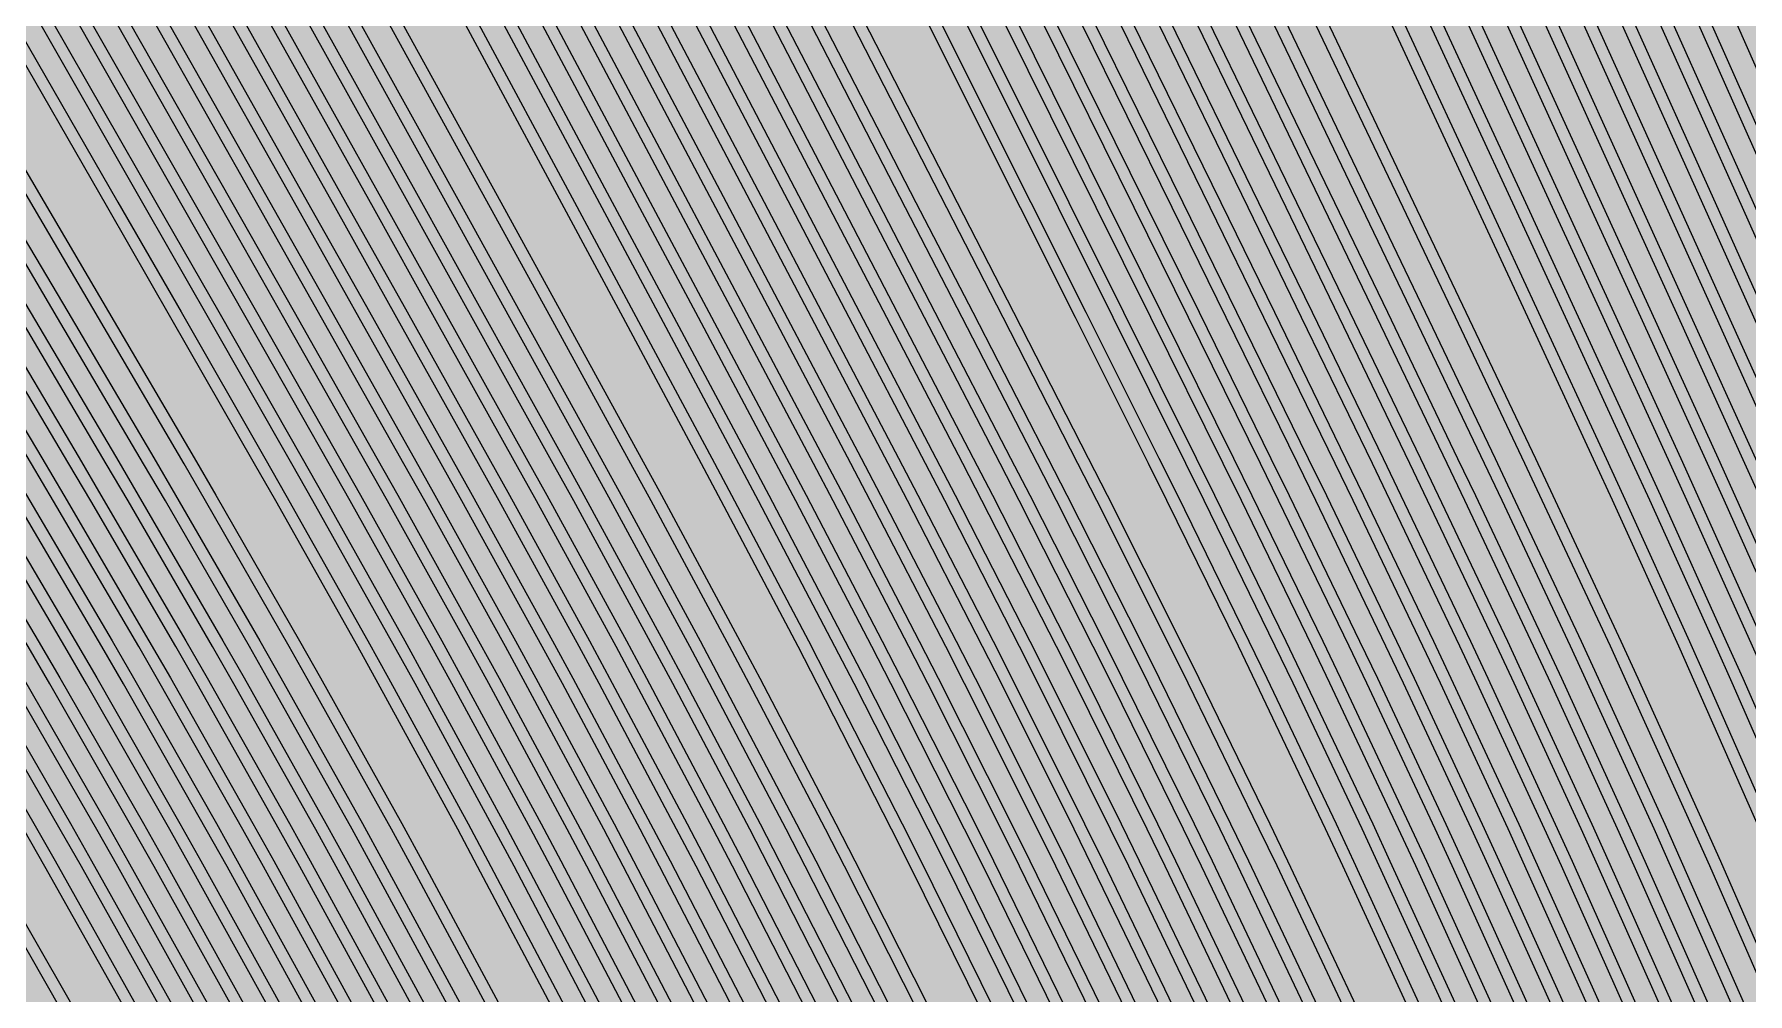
# Model space of a CAD drawing. Header units: metres. Extents: x -7240 to 10960, y -29667 to 1823.
# Drawn here: x 435.7 to 728.4, y -16545.6 to -16381.6 of the extents above; entities that cross this region are included whole.
import ezdxf

# ---------------------------------------------------------------- set-up
doc = ezdxf.new("R2010")
doc.units = ezdxf.units.M
doc.layers.add('Metal1', color=4, linetype='CONTINUOUS')
doc.layers.add('Polyimide', color=7, linetype='CONTINUOUS')

msp = doc.modelspace()

# ---------------------------------------------------------------- hatches: boundary and pattern name
at = {"layer": 'Polyimide'}
msp.add_hatch(color=7, dxfattribs=at).paths.add_polyline_path([(4088.45, -11806.89), (4098.72, -11851.21), (4115.58, -11893.47), (4138.63, -11932.7), (4167.35, -11967.99), (4201.08, -11998.53), (4239.03, -12023.62), (4280.35, -12042.68), (4349.18, -12073.73), (4413.2, -12113.76), (4471.26, -12162.04), (4522.3, -12217.69), (4565.39, -12279.7), (4599.74, -12346.94), (4624.73, -12418.19), (4639.91, -12492.16), (4645, -12567.5), (4639.91, -12642.84), (4624.73, -12716.8), (4599.74, -12788.06), (4565.39, -12855.3), (4522.3, -12917.31), (4471.26, -12972.96), (4413.2, -13021.24), (4349.18, -13061.27), (4280.35, -13092.32), (4239.03, -13111.38), (4201.08, -13136.47), (4167.35, -13167.01), (4138.63, -13202.3), (4115.58, -13241.52), (4098.72, -13283.78), (4088.45, -13328.11), (4085, -13373.48), (4085, -13567.5), (4099.45, -13861.55), (4142.64, -14152.77), (4214.18, -14438.35), (4313.36, -14715.55), (4439.24, -14981.69), (4590.59, -15234.21), (4765.97, -15470.68), (4963.68, -15688.82), (5181.82, -15886.53), (5418.29, -16061.91), (5670.81, -16213.26), (5936.95, -16339.14), (6214.15, -16438.32), (6499.73, -16509.85), (6790.95, -16553.05), (7085, -16567.5), (9960.38, -16567.5), (10038.79, -16571.35), (10116.45, -16582.87), (10192.6, -16601.95), (10266.52, -16628.4), (10337.49, -16661.96), (10404.83, -16702.32), (10467.89, -16749.09), (10526.06, -16801.81), (10578.78, -16859.98), (10625.55, -16923.04), (10665.91, -16990.38), (10699.48, -17061.35), (10725.93, -17135.27), (10745, -17211.43), (10756.52, -17289.08), (10760.38, -17367.5), (10760.38, -21957.3), (10721.61, -22012.91), (10685.97, -22070.59), (10653.58, -22130.14), (10624.53, -22191.39), (10598.92, -22254.16), (10576.82, -22318.25), (10558.3, -22383.46), (10543.41, -22449.6), (10532.21, -22516.46), (10524.72, -22583.84), (10520.97, -22651.53), (10520.97, -22719.32), (10524.72, -22787.01), (10532.21, -22854.38), (10543.41, -22921.24), (10558.3, -22987.38), (10576.82, -23052.6), (10598.92, -23116.68), (10624.53, -23179.45), (10653.58, -23240.71), (10685.97, -23300.26), (10721.61, -23357.93), (10760.38, -23413.54), (10760.38, -28667.5), (10756.52, -28745.91), (10745, -28823.57), (10725.93, -28899.73), (10699.48, -28973.65), (10665.91, -29044.62), (10625.55, -29111.96), (10578.78, -29175.01), (10526.06, -29233.19), (10467.89, -29285.91), (10404.83, -29332.68), (10337.49, -29373.04), (10266.52, -29406.6), (10192.6, -29433.05), (10116.45, -29452.13), (10038.79, -29463.65), (9960.38, -29467.5), (-6239.63, -29467.5), (-6318.04, -29463.65), (-6395.7, -29452.13), (-6471.85, -29433.05), (-6545.77, -29406.6), (-6616.74, -29373.04), (-6684.08, -29332.68), (-6747.14, -29285.91), (-6805.31, -29233.19), (-6858.03, -29175.01), (-6904.8, -29111.96), (-6945.16, -29044.62), (-6978.73, -28973.65), (-7005.18, -28899.73), (-7024.25, -28823.57), (-7035.77, -28745.91), (-7039.63, -28667.5), (-7039.63, -23426.32), (-6999.36, -23370.07), (-6962.33, -23311.63), (-6928.66, -23251.2), (-6898.45, -23188.96), (-6871.81, -23125.12), (-6848.81, -23059.88), (-6829.53, -22993.44), (-6814.04, -22926.02), (-6802.37, -22857.83), (-6794.57, -22789.09), (-6790.67, -22720.02), (-6790.67, -22650.84), (-6794.57, -22581.77), (-6802.37, -22513.03), (-6814.04, -22444.84), (-6829.53, -22377.42), (-6848.81, -22310.98), (-6871.81, -22245.74), (-6898.45, -22181.89), (-6928.66, -22119.66), (-6962.33, -22059.22), (-6999.36, -22000.79), (-7039.63, -21944.54), (-7039.63, -17367.5), (-7035.77, -17289.08), (-7024.25, -17211.43), (-7005.18, -17135.27), (-6978.73, -17061.35), (-6945.16, -16990.38), (-6904.8, -16923.04), (-6858.03, -16859.98), (-6805.31, -16801.81), (-6747.14, -16749.09), (-6684.08, -16702.32), (-6616.74, -16661.96), (-6545.77, -16628.4), (-6471.85, -16601.95), (-6395.7, -16582.87), (-6318.04, -16571.35), (-6239.63, -16567.5), (-3334, -16567.5), (-3039.95, -16553.05), (-2748.73, -16509.85), (-2463.15, -16438.32), (-2185.95, -16339.14), (-1919.81, -16213.26), (-1667.29, -16061.91), (-1430.82, -15886.53), (-1212.68, -15688.82), (-1014.97, -15470.68), (-839.59, -15234.21), (-688.24, -14981.69), (-562.36, -14715.55), (-463.18, -14438.35), (-391.64, -14152.77), (-348.45, -13861.55), (-334, -13567.5), (-334, -13373.48), (-337.45, -13328.11), (-347.72, -13283.78), (-364.58, -13241.52), (-387.63, -13202.3), (-416.35, -13167.01), (-450.08, -13136.47), (-488.03, -13111.38), (-529.35, -13092.32), (-529.35, -13092.32), (-598.18, -13061.27), (-662.2, -13021.24), (-720.26, -12972.96), (-771.3, -12917.31), (-814.39, -12855.3), (-848.74, -12788.06), (-873.73, -12716.8), (-888.91, -12642.84), (-894, -12567.5), (-888.91, -12492.16), (-873.73, -12418.19), (-848.74, -12346.94), (-814.39, -12279.7), (-771.3, -12217.69), (-720.26, -12162.04), (-662.2, -12113.76), (-598.18, -12073.73), (-529.35, -12042.68), (-488.03, -12023.62), (-450.08, -11998.53), (-416.35, -11967.99), (-387.63, -11932.7), (-364.58, -11893.47), (-347.72, -11851.21), (-337.45, -11806.89), (-334, -11761.52), (-334, -11074.31), (-337.45, -11028.94), (-347.72, -10984.62), (-364.58, -10942.36), (-387.63, -10903.13), (-416.35, -10867.84), (-450.08, -10837.3), (-488.03, -10812.21), (-529.35, -10793.16), (-529.35, -10793.16), (-598.18, -10762.1), (-662.2, -10722.07), (-720.26, -10673.8), (-771.3, -10618.15), (-814.39, -10556.13), (-848.74, -10488.89), (-873.73, -10417.64), (-888.91, -10343.67), (-894, -10268.33), (-888.91, -10192.99), (-873.73, -10119.03), (-848.74, -10047.77), (-814.39, -9980.53), (-771.3, -9918.52), (-720.26, -9862.87), (-662.2, -9814.59), (-598.18, -9774.56), (-529.35, -9743.51), (-488.03, -9724.45), (-450.08, -9699.36), (-416.35, -9668.82), (-387.63, -9633.53), (-364.58, -9594.31), (-347.72, -9552.05), (-337.45, -9507.72), (-334, -9462.35), (-334, -8775.14), (-337.45, -8729.78), (-347.72, -8685.45), (-364.58, -8643.19), (-387.63, -8603.96), (-416.35, -8568.68), (-450.08, -8538.14), (-488.03, -8513.05), (-529.35, -8493.99), (-529.35, -8493.99), (-598.18, -8462.94), (-662.2, -8422.91), (-720.26, -8374.63), (-771.3, -8318.98), (-814.39, -8256.97), (-848.74, -8189.73), (-873.73, -8118.47), (-888.91, -8044.5), (-894, -7969.17), (-888.91, -7893.83), (-873.73, -7819.86), (-848.74, -7748.61), (-814.39, -7681.36), (-771.3, -7619.35), (-720.26, -7563.7), (-662.2, -7515.42), (-598.18, -7475.4), (-529.35, -7444.34), (-529.35, -7444.34), (-488.03, -7425.28), (-450.08, -7400.2), (-416.35, -7369.66), (-387.63, -7334.37), (-364.58, -7295.14), (-347.72, -7252.88), (-337.45, -7208.56), (-334, -7163.19), (-334, -6475.98), (-337.45, -6430.61), (-347.72, -6386.29), (-364.58, -6344.02), (-387.63, -6304.8), (-416.35, -6269.51), (-450.08, -6238.97), (-488.03, -6213.88), (-529.35, -6194.82), (-529.35, -6194.82), (-598.18, -6163.77), (-662.2, -6123.74), (-720.26, -6075.46), (-771.3, -6019.81), (-814.39, -5957.8), (-848.74, -5890.56), (-873.73, -5819.31), (-888.91, -5745.34), (-894, -5670), (-888.91, -5594.66), (-873.73, -5520.69), (-848.74, -5449.44), (-814.39, -5382.2), (-771.3, -5320.19), (-720.26, -5264.54), (-662.2, -5216.26), (-598.18, -5176.23), (-529.35, -5145.18), (-529.35, -5145.18), (-488.03, -5126.12), (-450.08, -5101.03), (-416.35, -5070.49), (-387.63, -5035.2), (-364.58, -4995.98), (-347.72, -4953.71), (-337.45, -4909.39), (-334, -4864.02), (-334, 380), (-334, 1522.5), (-289, 1522.5), (-288.78, 1515.63), (-288.1, 1508.79), (-286.98, 1502.02), (-285.42, 1495.32), (-283.43, 1488.75), (-281.01, 1482.32), (-278.17, 1476.06), (-274.93, 1470), (-271.3, 1464.17), (-267.3, 1458.58), (-262.94, 1453.27), (-258.25, 1448.25), (-253.23, 1443.56), (-247.92, 1439.2), (-242.33, 1435.2), (-236.5, 1431.57), (-230.44, 1428.33), (-224.18, 1425.49), (-217.75, 1423.07), (-211.18, 1421.08), (-204.48, 1419.52), (-197.71, 1418.4), (-190.87, 1417.72), (-184, 1417.5), (-177.13, 1417.72), (-170.29, 1418.4), (-163.52, 1419.52), (-156.82, 1421.08), (-150.25, 1423.07), (-143.82, 1425.49), (-137.56, 1428.33), (-131.5, 1431.57), (-125.67, 1435.2), (-120.08, 1439.2), (-114.77, 1443.56), (-109.75, 1448.25), (-105.06, 1453.27), (-100.7, 1458.58), (-96.7, 1464.17), (-93.07, 1470), (-89.83, 1476.06), (-86.99, 1482.32), (-84.57, 1488.75), (-82.58, 1495.32), (-81.02, 1502.02), (-79.9, 1508.79), (-79.22, 1515.63), (-79, 1522.5), (1786, 1522.5), (3835, 1522.5), (3835.21, 1529.04), (3835.86, 1535.55), (3836.92, 1542.01), (3838.41, 1548.38), (3840.31, 1554.64), (3842.61, 1560.77), (3845.31, 1566.73), (3848.4, 1572.5), (3851.85, 1578.06), (3855.66, 1583.38), (3859.82, 1588.43), (3864.29, 1593.21), (3869.07, 1597.68), (3874.12, 1601.84), (3879.44, 1605.65), (3885, 1609.1), (3890.77, 1612.19), (3896.73, 1614.89), (3902.86, 1617.19), (3909.12, 1619.09), (3915.49, 1620.58), (3921.95, 1621.64), (3928.46, 1622.29), (3935, 1622.5), (3941.54, 1622.29), (3948.05, 1621.64), (3954.51, 1620.58), (3960.88, 1619.09), (3967.14, 1617.19), (3973.27, 1614.89), (3979.23, 1612.19), (3985, 1609.1), (3990.56, 1605.65), (3995.88, 1601.84), (4000.93, 1597.68), (4005.71, 1593.21), (4010.18, 1588.43), (4014.34, 1583.38), (4018.15, 1578.06), (4021.6, 1572.5), (4024.69, 1566.73), (4027.39, 1560.77), (4029.69, 1554.64), (4031.59, 1548.38), (4033.08, 1542.01), (4034.14, 1535.55), (4034.79, 1529.04), (4035, 1522.5), (4085, 1522.5), (4085, 380), (4085, 330), (4085, -4864.02), (4088.45, -4909.39), (4098.72, -4953.71), (4115.58, -4995.98), (4138.63, -5035.2), (4167.35, -5070.49), (4201.08, -5101.03), (4239.03, -5126.12), (4280.35, -5145.18), (4280.35, -5145.18), (4349.18, -5176.23), (4413.2, -5216.26), (4471.26, -5264.54), (4522.3, -5320.19), (4565.39, -5382.2), (4599.74, -5449.44), (4624.73, -5520.69), (4639.91, -5594.66), (4645, -5670), (4639.91, -5745.34), (4624.73, -5819.31), (4599.74, -5890.56), (4565.39, -5957.8), (4522.3, -6019.81), (4471.26, -6075.46), (4413.2, -6123.74), (4349.18, -6163.77), (4280.35, -6194.82), (4239.03, -6213.88), (4201.08, -6238.97), (4167.35, -6269.51), (4138.63, -6304.8), (4115.58, -6344.02), (4098.72, -6386.29), (4088.45, -6430.61), (4085, -6475.98), (4085, -11761.52), (4088.45, -11806.89)])

# ---------------------------------------------------------------- linework, layer by layer
at = {"layer": 'Metal1'}
for points in [[(440.54, -16548.76), (426.29, -16523.88), (422.6, -16517.53), (407.88, -16492.65), (404.06, -16486.31), (388.88, -16461.42), (384.95, -16455.07), (369.43, -16430.1), (357.73, -16411.34), (338.26, -16380.1), (318.78, -16348.86), (299.3, -16317.62), (279.83, -16286.37), (260.35, -16255.13), (240.88, -16223.89), (229.12, -16205.03), (221.23, -16177.54), (220.5, -15692.12)], [(224, -15692.12), (223.27, -16177.25), (230.96, -16204.21), (242.57, -16222.83), (262.05, -16254.08), (281.53, -16285.32), (301, -16316.56), (320.48, -16347.8), (339.95, -16379.04), (359.43, -16410.28), (371.13, -16429.05), (386.65, -16454.02), (390.58, -16460.37), (405.77, -16485.27), (409.6, -16491.63), (424.32, -16516.52), (428.02, -16522.88), (442.28, -16547.78)], [(451.52, -16548.76), (437.54, -16523.87), (433.92, -16517.53), (419.49, -16492.64), (415.75, -16486.3), (400.85, -16461.41), (397, -16455.07), (381.79, -16430.1), (370.32, -16411.33), (351.22, -16380.09), (332.13, -16348.85), (313.03, -16317.61), (293.93, -16286.37), (274.84, -16255.13), (255.74, -16223.89), (244.21, -16205.02), (236.48, -16177.62), (235.75, -15692.12)], [(239.25, -15692.12), (238.52, -16177.34), (246.06, -16204.22), (257.45, -16222.84), (276.55, -16254.08), (295.64, -16285.32), (314.74, -16316.57), (333.83, -16347.81), (352.93, -16379.05), (372.03, -16410.29), (383.5, -16429.05), (398.71, -16454.03), (402.57, -16460.38), (417.47, -16485.28), (421.21, -16491.63), (435.66, -16516.53), (439.28, -16522.88), (453.26, -16547.78)], [(457.68, -16548.75), (443.76, -16523.87), (440.16, -16517.53), (425.78, -16492.64), (422.05, -16486.3), (407.22, -16461.41), (403.38, -16455.06), (388.23, -16430.1), (376.8, -16411.33), (357.78, -16380.09), (338.76, -16348.85), (319.73, -16317.61), (300.71, -16286.37), (281.69, -16255.12), (262.67, -16223.88), (251.18, -16205.02), (243.48, -16177.63), (242.75, -15692.12)], [(246.25, -15692.12), (245.52, -16177.35), (253.03, -16204.22), (264.38, -16222.84), (283.4, -16254.08), (302.42, -16285.33), (321.44, -16316.57), (340.46, -16347.81), (359.49, -16379.05), (378.51, -16410.29), (389.93, -16429.06), (405.09, -16454.03), (408.93, -16460.38), (423.77, -16485.28), (427.5, -16491.63), (441.89, -16516.53), (445.5, -16522.88), (459.43, -16547.78)], [(463.85, -16548.75), (449.98, -16523.86), (446.39, -16517.52), (432.06, -16492.64), (428.35, -16486.3), (413.58, -16461.4), (409.76, -16455.06), (394.66, -16430.09), (383.28, -16411.33), (364.33, -16380.09), (345.38, -16348.85), (326.44, -16317.61), (307.49, -16286.36), (288.54, -16255.12), (269.59, -16223.88), (258.15, -16205.02), (250.48, -16177.65), (249.75, -15692.12)], [(253.25, -15692.12), (252.52, -16177.37), (260.01, -16204.22), (271.3, -16222.85), (290.25, -16254.09), (309.2, -16285.33), (328.15, -16316.57), (347.09, -16347.81), (366.04, -16379.05), (384.99, -16410.29), (396.37, -16429.06), (411.47, -16454.03), (415.29, -16460.38), (430.08, -16485.28), (433.79, -16491.63), (448.13, -16516.53), (451.72, -16522.88), (465.6, -16547.79)], [(470.01, -16548.75), (456.2, -16523.86), (452.62, -16517.52), (438.35, -16492.64), (434.66, -16486.29), (419.94, -16461.4), (416.13, -16455.06), (401.1, -16430.09), (389.76, -16411.33), (370.89, -16380.09), (352.01, -16348.84), (333.14, -16317.6), (314.27, -16286.36), (295.39, -16255.12), (276.52, -16223.88), (265.12, -16205.02), (257.48, -16177.66), (256.75, -15692.12)], [(260.25, -15692.12), (259.52, -16177.38), (266.98, -16204.22), (278.23, -16222.85), (297.1, -16254.09), (315.98, -16285.33), (334.85, -16316.57), (353.72, -16347.81), (372.6, -16379.05), (391.47, -16410.29), (402.81, -16429.06), (417.85, -16454.03), (421.66, -16460.38), (436.38, -16485.28), (440.09, -16491.63), (454.36, -16516.53), (457.94, -16522.88), (471.76, -16547.79)], [(476.18, -16548.75), (462.42, -16523.86), (458.86, -16517.52), (444.64, -16492.63), (440.96, -16486.29), (426.3, -16461.4), (422.51, -16455.06), (407.53, -16430.09), (396.24, -16411.32), (377.44, -16380.08), (358.64, -16348.84), (339.84, -16317.6), (321.04, -16286.36), (302.24, -16255.12), (283.44, -16223.88), (272.09, -16205.02), (264.48, -16177.68), (263.75, -15692.12)], [(267.25, -15692.12), (266.52, -16177.4), (273.95, -16204.22), (285.16, -16222.85), (303.96, -16254.09), (322.76, -16285.33), (341.56, -16316.57), (360.35, -16347.81), (379.15, -16379.05), (397.95, -16410.29), (409.25, -16429.06), (424.23, -16454.03), (428.02, -16460.38), (442.69, -16485.28), (446.38, -16491.64), (460.6, -16516.54), (464.16, -16522.89), (477.93, -16547.79)], [(482.34, -16548.75), (468.64, -16523.86), (465.09, -16517.52), (450.93, -16492.63), (447.27, -16486.29), (432.66, -16461.4), (428.89, -16455.06), (413.97, -16430.09), (402.72, -16411.32), (384, -16380.08), (365.27, -16348.84), (346.54, -16317.6), (327.82, -16286.36), (309.09, -16255.12), (290.37, -16223.88), (279.06, -16205.02), (271.48, -16177.69), (270.75, -15692.12)], [(274.25, -15692.12), (273.52, -16177.41), (280.92, -16204.22), (292.08, -16222.85), (310.81, -16254.09), (329.53, -16285.33), (348.26, -16316.57), (366.99, -16347.81), (385.71, -16379.05), (404.44, -16410.3), (415.68, -16429.06), (430.6, -16454.03), (434.38, -16460.38), (449, -16485.28), (452.67, -16491.64), (466.83, -16516.54), (470.39, -16522.89), (484.1, -16547.79)], [(488.51, -16548.75), (474.86, -16523.86), (471.32, -16517.52), (457.22, -16492.63), (453.57, -16486.29), (439.02, -16461.4), (435.26, -16455.06), (420.4, -16430.09), (409.2, -16411.32), (390.55, -16380.08), (371.9, -16348.84), (353.25, -16317.6), (334.6, -16286.36), (315.94, -16255.12), (297.29, -16223.88), (286.03, -16205.02), (278.48, -16177.71), (277.75, -15692.12)], [(281.25, -15692.12), (280.52, -16177.43), (287.89, -16204.22), (299.01, -16222.85), (317.66, -16254.09), (336.31, -16285.33), (354.96, -16316.57), (373.62, -16347.81), (392.27, -16379.06), (410.92, -16410.3), (422.12, -16429.06), (436.98, -16454.04), (440.75, -16460.38), (455.3, -16485.29), (458.96, -16491.64), (473.07, -16516.54), (476.61, -16522.89), (490.26, -16547.79)], [(494.67, -16548.75), (481.07, -16523.85), (477.56, -16517.52), (463.51, -16492.63), (459.88, -16486.29), (445.38, -16461.39), (441.64, -16455.06), (426.84, -16430.09), (415.68, -16411.32), (397.1, -16380.08), (378.53, -16348.84), (359.95, -16317.6), (341.37, -16286.36), (322.79, -16255.12), (304.22, -16223.87), (293, -16205.01), (285.48, -16177.72), (284.75, -15692.12)], [(288.25, -15692.12), (287.52, -16177.45), (294.86, -16204.22), (305.94, -16222.85), (324.51, -16254.09), (343.09, -16285.33), (361.67, -16316.58), (380.25, -16347.82), (398.82, -16379.06), (417.4, -16410.3), (428.56, -16429.06), (443.36, -16454.04), (447.11, -16460.38), (461.61, -16485.29), (465.25, -16491.64), (479.3, -16516.54), (482.83, -16522.89), (496.43, -16547.79)], [(500.84, -16548.74), (487.29, -16523.85), (483.79, -16517.52), (469.8, -16492.63), (466.18, -16486.29), (451.75, -16461.39), (448.02, -16455.05), (433.28, -16430.08), (422.16, -16411.32), (403.66, -16380.08), (385.16, -16348.84), (366.65, -16317.6), (348.15, -16286.36), (329.65, -16255.11), (311.14, -16223.87), (299.97, -16205.01), (292.48, -16177.74), (291.75, -15692.12)], [(295.25, -15692.12), (294.52, -16177.46), (301.83, -16204.23), (312.86, -16222.85), (331.37, -16254.1), (349.87, -16285.34), (368.37, -16316.58), (386.88, -16347.82), (405.38, -16379.06), (423.88, -16410.3), (435, -16429.07), (449.74, -16454.04), (453.47, -16460.38), (467.91, -16485.29), (471.54, -16491.64), (485.54, -16516.54), (489.05, -16522.89), (502.6, -16547.79)], [(507, -16548.74), (493.51, -16523.85), (490.02, -16517.51), (476.09, -16492.62), (472.48, -16486.28), (458.11, -16461.39), (454.39, -16455.05), (439.71, -16430.08), (428.64, -16411.32), (410.21, -16380.08), (391.78, -16348.84), (373.35, -16317.59), (354.93, -16286.35), (336.5, -16255.11), (318.07, -16223.87), (306.94, -16205.01), (299.48, -16177.75), (298.75, -15692.12)], [(302.25, -15692.12), (301.52, -16177.48), (308.8, -16204.23), (319.79, -16222.86), (338.22, -16254.1), (356.65, -16285.34), (375.08, -16316.58), (393.51, -16347.82), (411.94, -16379.06), (430.36, -16410.3), (441.43, -16429.07), (456.12, -16454.04), (459.84, -16460.38), (474.22, -16485.29), (477.83, -16491.64), (491.77, -16516.54), (495.27, -16522.89), (508.76, -16547.8)], [(513.61, -16548.74), (500.19, -16523.85), (496.72, -16517.51), (482.86, -16492.62), (479.28, -16486.28), (464.98, -16461.39), (461.29, -16455.05), (446.69, -16430.08), (435.68, -16411.32), (417.35, -16380.07), (399.02, -16348.83), (380.7, -16317.59), (362.37, -16286.35), (344.04, -16255.11), (325.71, -16223.87), (314.65, -16205.01), (307.23, -16177.77), (306.5, -15692.12)], [(310, -15692.12), (309.27, -16177.5), (316.51, -16204.23), (327.44, -16222.86), (345.77, -16254.1), (364.09, -16285.34), (382.42, -16316.58), (400.75, -16347.82), (419.08, -16379.06), (437.4, -16410.3), (448.41, -16429.07), (463.01, -16454.04), (466.71, -16460.39), (481.01, -16485.29), (484.61, -16491.64), (498.47, -16516.54), (501.95, -16522.89), (515.37, -16547.8)], [(524.58, -16548.73), (511.44, -16523.84), (508.04, -16517.5), (494.47, -16492.61), (490.96, -16486.27), (476.96, -16461.38), (473.34, -16455.04), (459.04, -16430.07), (448.26, -16411.31), (430.32, -16380.07), (412.37, -16348.83), (394.42, -16317.58), (376.47, -16286.34), (358.53, -16255.1), (340.58, -16223.86), (329.75, -16205), (322.48, -16177.85), (321.75, -15692.12)], [(325.25, -15692.12), (324.52, -16177.58), (331.61, -16204.23), (342.31, -16222.87), (360.26, -16254.11), (378.21, -16285.35), (396.16, -16316.59), (414.1, -16347.83), (432.05, -16379.07), (450, -16410.31), (460.78, -16429.08), (475.08, -16454.05), (478.7, -16460.39), (492.71, -16485.3), (496.22, -16491.65), (509.8, -16516.55), (513.2, -16522.9), (526.35, -16547.81)], [(530.74, -16548.73), (517.66, -16523.83), (514.28, -16517.5), (500.76, -16492.61), (497.26, -16486.27), (483.32, -16461.37), (479.72, -16455.04), (465.48, -16430.07), (454.74, -16411.31), (436.87, -16380.06), (419, -16348.82), (401.13, -16317.58), (383.25, -16286.34), (365.38, -16255.1), (347.51, -16223.86), (336.72, -16205), (329.48, -16177.86), (328.75, -15692.12)], [(332.25, -15692.12), (331.52, -16177.59), (338.58, -16204.24), (349.24, -16222.87), (367.11, -16254.11), (384.99, -16285.35), (402.86, -16316.59), (420.73, -16347.83), (438.61, -16379.07), (456.48, -16410.31), (467.22, -16429.08), (481.46, -16454.05), (485.06, -16460.39), (499.01, -16485.3), (502.51, -16491.65), (516.04, -16516.55), (519.42, -16522.9), (532.52, -16547.81)], [(536.91, -16548.73), (523.88, -16523.83), (520.51, -16517.5), (507.05, -16492.61), (503.57, -16486.27), (489.68, -16461.37), (486.1, -16455.04), (471.92, -16430.07), (461.23, -16411.3), (443.43, -16380.06), (425.63, -16348.82), (407.83, -16317.58), (390.03, -16286.34), (372.23, -16255.1), (354.43, -16223.86), (343.69, -16205), (336.48, -16177.87), (335.75, -15692.12)], [(339.25, -15692.12), (338.52, -16177.61), (345.55, -16204.24), (356.17, -16222.87), (373.97, -16254.11), (391.77, -16285.35), (409.57, -16316.59), (427.36, -16347.83), (445.16, -16379.07), (462.96, -16410.31), (473.65, -16429.08), (487.84, -16454.05), (491.43, -16460.39), (505.32, -16485.3), (508.8, -16491.65), (522.27, -16516.56), (525.65, -16522.9), (538.68, -16547.81)], [(543.07, -16548.73), (530.1, -16523.83), (526.74, -16517.5), (513.34, -16492.6), (509.87, -16486.27), (496.04, -16461.37), (492.47, -16455.04), (478.35, -16430.07), (467.71, -16411.3), (449.98, -16380.06), (432.26, -16348.82), (414.53, -16317.58), (396.81, -16286.34), (379.08, -16255.1), (361.36, -16223.86), (350.66, -16205), (343.48, -16177.89), (342.75, -15692.12)], [(346.25, -15692.12), (345.52, -16177.62), (352.52, -16204.24), (363.09, -16222.87), (380.82, -16254.11), (398.54, -16285.35), (416.27, -16316.59), (433.99, -16347.83), (451.72, -16379.07), (469.45, -16410.32), (480.09, -16429.08), (494.22, -16454.05), (497.79, -16460.39), (511.62, -16485.3), (515.1, -16491.65), (528.51, -16516.56), (531.87, -16522.9), (544.85, -16547.81)], [(549.24, -16548.73), (536.32, -16523.83), (532.98, -16517.5), (519.63, -16492.6), (516.18, -16486.27), (502.4, -16461.37), (498.85, -16455.04), (484.79, -16430.06), (474.19, -16411.3), (456.53, -16380.06), (438.88, -16348.82), (421.23, -16317.58), (403.58, -16286.34), (385.93, -16255.1), (368.28, -16223.86), (357.63, -16205), (350.48, -16177.9), (349.75, -15692.12)], [(353.25, -15692.12), (352.52, -16177.64), (359.49, -16204.24), (370.02, -16222.87), (387.67, -16254.11), (405.32, -16285.35), (422.97, -16316.59), (440.63, -16347.84), (458.28, -16379.08), (475.93, -16410.32), (486.53, -16429.08), (500.59, -16454.06), (504.15, -16460.39), (517.93, -16485.31), (521.39, -16491.65), (534.74, -16516.56), (538.09, -16522.9), (551.02, -16547.81)], [(555.4, -16548.73), (542.53, -16523.82), (539.21, -16517.5), (525.92, -16492.6), (522.48, -16486.27), (508.77, -16461.37), (505.23, -16455.04), (491.22, -16430.06), (480.67, -16411.3), (463.09, -16380.06), (445.51, -16348.82), (427.94, -16317.58), (410.36, -16286.34), (392.78, -16255.1), (375.21, -16223.85), (364.6, -16205), (357.48, -16177.92), (356.75, -15692.12)], [(360.25, -15692.12), (359.52, -16177.65), (366.47, -16204.24), (376.95, -16222.87), (394.53, -16254.11), (412.1, -16285.36), (429.68, -16316.6), (447.26, -16347.84), (464.83, -16379.08), (482.41, -16410.32), (492.97, -16429.08), (506.97, -16454.06), (510.52, -16460.4), (524.24, -16485.31), (527.68, -16491.65), (540.98, -16516.56), (544.31, -16522.9), (557.18, -16547.81)], [(561.57, -16548.72), (548.75, -16523.82), (545.44, -16517.49), (532.21, -16492.6), (528.78, -16486.27), (515.13, -16461.36), (511.6, -16455.03), (497.66, -16430.06), (487.15, -16411.3), (469.64, -16380.06), (452.14, -16348.82), (434.64, -16317.58), (417.14, -16286.33), (399.63, -16255.09), (382.13, -16223.85), (371.57, -16205), (364.48, -16177.93), (363.75, -15692.12)], [(367.25, -15692.12), (366.52, -16177.67), (373.44, -16204.24), (383.88, -16222.88), (401.38, -16254.12), (418.88, -16285.36), (436.38, -16316.6), (453.89, -16347.84), (471.39, -16379.08), (488.89, -16410.32), (499.4, -16429.08), (513.35, -16454.06), (516.88, -16460.4), (530.54, -16485.31), (533.97, -16491.65), (547.21, -16516.56), (550.53, -16522.9), (563.35, -16547.81)], [(567.73, -16548.72), (554.97, -16523.82), (551.68, -16517.49), (538.49, -16492.59), (535.09, -16486.26), (521.49, -16461.36), (517.98, -16455.03), (504.09, -16430.06), (493.63, -16411.3), (476.2, -16380.06), (458.77, -16348.81), (441.34, -16317.57), (423.91, -16286.33), (406.48, -16255.09), (389.06, -16223.85), (378.54, -16204.99), (371.48, -16177.94), (370.75, -15692.12)], [(374.25, -15692.12), (373.52, -16177.68), (380.41, -16204.24), (390.8, -16222.88), (408.23, -16254.12), (425.66, -16285.36), (443.09, -16316.6), (460.52, -16347.84), (477.95, -16379.08), (495.37, -16410.32), (505.84, -16429.09), (519.73, -16454.06), (523.24, -16460.4), (536.85, -16485.31), (540.26, -16491.65), (553.45, -16516.56), (556.75, -16522.9), (569.52, -16547.82)], [(573.9, -16548.72), (561.19, -16523.82), (557.91, -16517.49), (544.78, -16492.59), (541.39, -16486.26), (527.85, -16461.36), (524.36, -16455.03), (510.53, -16430.06), (500.11, -16411.29), (482.75, -16380.05), (465.4, -16348.81), (448.04, -16317.57), (430.69, -16286.33), (413.33, -16255.09), (395.98, -16223.85), (385.51, -16204.99), (378.48, -16177.96), (377.75, -15692.12)], [(381.25, -15692.12), (380.52, -16177.7), (387.38, -16204.25), (397.73, -16222.88), (415.08, -16254.12), (432.44, -16285.36), (449.79, -16316.6), (467.15, -16347.84), (484.5, -16379.08), (501.86, -16410.32), (512.28, -16429.09), (526.11, -16454.06), (529.61, -16460.4), (543.15, -16485.31), (546.55, -16491.65), (559.68, -16516.56), (562.97, -16522.9), (575.68, -16547.82)], [(580.07, -16548.72), (567.41, -16523.82), (564.14, -16517.49), (551.07, -16492.59), (547.7, -16486.26), (534.21, -16461.36), (530.73, -16455.03), (516.97, -16430.06), (506.59, -16411.29), (489.31, -16380.05), (472.03, -16348.81), (454.75, -16317.57), (437.47, -16286.33), (420.19, -16255.09), (402.91, -16223.85), (392.48, -16204.99), (385.48, -16177.97), (384.75, -15692.12)], [(388.25, -15692.12), (387.52, -16177.71), (394.35, -16204.25), (404.66, -16222.88), (421.94, -16254.12), (439.22, -16285.36), (456.5, -16316.6), (473.78, -16347.84), (491.06, -16379.08), (508.34, -16410.33), (518.72, -16429.09), (532.49, -16454.06), (535.97, -16460.4), (549.46, -16485.31), (552.84, -16491.65), (565.92, -16516.57), (569.19, -16522.9), (581.85, -16547.82)], [(586.67, -16548.72), (574.09, -16523.81), (570.84, -16517.49), (557.85, -16492.59), (554.49, -16486.26), (541.08, -16461.35), (537.63, -16455.03), (523.94, -16430.05), (513.62, -16411.29), (496.44, -16380.05), (479.27, -16348.81), (462.09, -16317.57), (444.91, -16286.33), (427.73, -16255.09), (410.55, -16223.85), (400.18, -16204.99), (393.23, -16177.99), (392.5, -15692.12)], [(396, -15692.12), (395.27, -16177.73), (402.06, -16204.25), (412.3, -16222.88), (429.48, -16254.12), (446.66, -16285.36), (463.84, -16316.6), (481.02, -16347.85), (498.2, -16379.09), (515.38, -16410.33), (525.69, -16429.09), (539.38, -16454.07), (542.84, -16460.4), (556.25, -16485.32), (559.62, -16491.66), (572.62, -16516.57), (575.87, -16522.91), (588.46, -16547.82)], [(597.64, -16548.71), (585.34, -16523.8), (582.16, -16517.48), (569.45, -16492.58), (566.17, -16486.25), (553.06, -16461.34), (549.68, -16455.02), (536.3, -16430.04), (526.21, -16411.28), (509.41, -16380.04), (492.61, -16348.8), (475.81, -16317.56), (459.02, -16286.32), (442.22, -16255.08), (425.42, -16223.84), (415.28, -16204.98), (408.48, -16178.06), (407.75, -15692.12)], [(411.25, -15692.12), (410.52, -16177.81), (417.16, -16204.25), (427.18, -16222.89), (443.98, -16254.13), (460.78, -16285.37), (477.58, -16316.61), (494.37, -16347.85), (511.17, -16379.09), (527.97, -16410.34), (538.06, -16429.1), (551.45, -16454.07), (554.83, -16460.41), (567.95, -16485.32), (571.23, -16491.66), (583.95, -16516.58), (587.13, -16522.91), (599.44, -16547.83)], [(603.8, -16548.71), (591.56, -16523.8), (588.4, -16517.48), (575.74, -16492.57), (572.48, -16486.25), (559.42, -16461.34), (556.06, -16455.02), (542.73, -16430.04), (532.69, -16411.28), (515.97, -16380.04), (499.24, -16348.8), (482.52, -16317.56), (465.79, -16286.32), (449.07, -16255.08), (432.34, -16223.84), (422.25, -16204.98), (415.48, -16178.07), (414.75, -15692.12)], [(418.25, -15692.12), (417.52, -16177.82), (424.13, -16204.26), (434.11, -16222.89), (450.83, -16254.13), (467.56, -16285.37), (484.28, -16316.61), (501, -16347.86), (517.73, -16379.1), (534.45, -16410.34), (544.5, -16429.1), (557.83, -16454.08), (561.19, -16460.41), (574.25, -16485.33), (577.52, -16491.66), (590.18, -16516.58), (593.35, -16522.91), (605.6, -16547.83)], [(609.97, -16548.71), (597.78, -16523.8), (594.63, -16517.48), (582.03, -16492.57), (578.78, -16486.25), (565.79, -16461.34), (562.44, -16455.02), (549.17, -16430.04), (539.17, -16411.28), (522.52, -16380.04), (505.87, -16348.8), (489.22, -16317.56), (472.57, -16286.32), (455.92, -16255.08), (439.27, -16223.83), (429.22, -16204.98), (422.48, -16178.09), (421.75, -15692.12)], [(425.25, -15692.12), (424.52, -16177.84), (431.1, -16204.26), (441.03, -16222.89), (457.68, -16254.13), (474.33, -16285.38), (490.98, -16316.62), (507.64, -16347.86), (524.29, -16379.1), (540.94, -16410.34), (550.94, -16429.1), (564.2, -16454.08), (567.56, -16460.41), (580.56, -16485.33), (583.81, -16491.66), (596.42, -16516.58), (599.57, -16522.91), (611.77, -16547.83)], [(616.14, -16548.7), (603.99, -16523.8), (600.86, -16517.48), (588.32, -16492.57), (585.09, -16486.25), (572.15, -16461.34), (568.81, -16455.01), (555.61, -16430.04), (545.65, -16411.28), (529.08, -16380.04), (512.5, -16348.8), (495.92, -16317.56), (479.35, -16286.31), (462.77, -16255.07), (446.19, -16223.83), (436.19, -16204.98), (429.48, -16178.1), (428.75, -15692.12)], [(432.25, -15692.12), (431.52, -16177.85), (438.07, -16204.26), (447.96, -16222.9), (464.54, -16254.14), (481.11, -16285.38), (497.69, -16316.62), (514.27, -16347.86), (530.84, -16379.1), (547.42, -16410.34), (557.37, -16429.1), (570.58, -16454.08), (573.92, -16460.41), (586.86, -16485.33), (590.11, -16491.66), (602.65, -16516.58), (605.79, -16522.91), (617.94, -16547.83)], [(622.3, -16548.7), (610.21, -16523.79), (607.1, -16517.47), (594.61, -16492.57), (591.39, -16486.24), (578.51, -16461.33), (575.19, -16455.01), (562.04, -16430.04), (552.13, -16411.28), (535.63, -16380.04), (519.13, -16348.79), (502.63, -16317.55), (486.12, -16286.31), (469.62, -16255.07), (453.12, -16223.83), (443.16, -16204.98), (436.48, -16178.11), (435.75, -15692.12)], [(439.25, -15692.12), (438.52, -16177.87), (445.04, -16204.26), (454.89, -16222.9), (471.39, -16254.14), (487.89, -16285.38), (504.39, -16316.62), (520.9, -16347.86), (537.4, -16379.1), (553.9, -16410.34), (563.81, -16429.1), (576.96, -16454.08), (580.28, -16460.41), (593.17, -16485.33), (596.4, -16491.67), (608.89, -16516.58), (612.01, -16522.92), (624.1, -16547.84)], [(628.47, -16548.7), (616.43, -16523.79), (613.33, -16517.47), (600.9, -16492.57), (597.69, -16486.24), (584.87, -16461.33), (581.57, -16455.01), (568.48, -16430.04), (558.61, -16411.27), (542.18, -16380.03), (525.76, -16348.79), (509.33, -16317.55), (492.9, -16286.31), (476.47, -16255.07), (460.04, -16223.83), (450.13, -16204.98), (443.48, -16178.13), (442.75, -15692.12)], [(446.25, -15692.12), (445.52, -16177.88), (452.01, -16204.26), (461.81, -16222.9), (478.24, -16254.14), (494.67, -16285.38), (511.1, -16316.62), (527.53, -16347.86), (543.95, -16379.1), (560.38, -16410.34), (570.25, -16429.11), (583.34, -16454.08), (586.65, -16460.41), (599.48, -16485.33), (602.69, -16491.67), (615.12, -16516.58), (618.23, -16522.92), (630.27, -16547.84)], [(634.63, -16548.7), (622.65, -16523.79), (619.56, -16517.47), (607.19, -16492.56), (604, -16486.24), (591.23, -16461.33), (587.95, -16455.01), (574.91, -16430.03), (565.09, -16411.27), (548.74, -16380.03), (532.38, -16348.79), (516.03, -16317.55), (499.68, -16286.31), (483.32, -16255.07), (466.97, -16223.83), (457.1, -16204.98), (450.48, -16178.14), (449.75, -15692.12)], [(453.25, -15692.12), (452.52, -16177.89), (458.98, -16204.26), (468.74, -16222.9), (485.09, -16254.14), (501.45, -16285.38), (517.8, -16316.62), (534.16, -16347.86), (550.51, -16379.1), (566.86, -16410.35), (576.69, -16429.11), (589.72, -16454.08), (593.01, -16460.41), (605.78, -16485.33), (608.98, -16491.67), (621.36, -16516.59), (624.45, -16522.92), (636.44, -16547.84)], [(640.8, -16548.7), (628.87, -16523.79), (625.8, -16517.47), (613.48, -16492.56), (610.3, -16486.24), (597.59, -16461.33), (594.32, -16455.01), (581.35, -16430.03), (571.57, -16411.27), (555.29, -16380.03), (539.01, -16348.79), (522.73, -16317.55), (506.45, -16286.31), (490.17, -16255.07), (473.89, -16223.83), (464.07, -16204.97), (457.48, -16178.15), (456.75, -15692.12)], [(460.25, -15692.12), (459.52, -16177.91), (465.95, -16204.26), (475.67, -16222.9), (491.95, -16254.14), (508.23, -16285.38), (524.51, -16316.62), (540.79, -16347.87), (557.07, -16379.11), (573.35, -16410.35), (583.12, -16429.11), (596.1, -16454.09), (599.37, -16460.41), (612.09, -16485.34), (615.27, -16491.67), (627.59, -16516.59), (630.67, -16522.92), (642.6, -16547.84)], [(646.96, -16548.7), (635.09, -16523.79), (632.03, -16517.47), (619.77, -16492.56), (616.61, -16486.24), (603.96, -16461.33), (600.7, -16455.01), (587.79, -16430.03), (578.05, -16411.27), (561.85, -16380.03), (545.64, -16348.79), (529.44, -16317.55), (513.23, -16286.31), (497.02, -16255.07), (480.82, -16223.82), (471.04, -16204.97), (464.48, -16178.17), (463.75, -15692.12)], [(467.25, -15692.12), (466.52, -16177.92), (472.93, -16204.27), (482.59, -16222.9), (498.8, -16254.14), (515.01, -16285.39), (531.21, -16316.63), (547.42, -16347.87), (563.62, -16379.11), (579.83, -16410.35), (589.56, -16429.11), (602.48, -16454.09), (605.74, -16460.42), (618.39, -16485.34), (621.56, -16491.67), (633.83, -16516.59), (636.89, -16522.92), (648.77, -16547.84)], [(653.13, -16548.69), (641.31, -16523.78), (638.26, -16517.47), (626.06, -16492.56), (622.91, -16486.24), (610.32, -16461.32), (607.08, -16455), (594.22, -16430.03), (584.53, -16411.27), (568.4, -16380.03), (552.27, -16348.79), (536.14, -16317.55), (520.01, -16286.3), (503.88, -16255.06), (487.74, -16223.82), (478.01, -16204.97), (471.48, -16178.18), (470.75, -15692.12)], [(474.25, -15692.12), (473.52, -16177.94), (479.9, -16204.27), (489.52, -16222.91), (505.65, -16254.15), (521.78, -16285.39), (537.92, -16316.63), (554.05, -16347.87), (570.18, -16379.11), (586.31, -16410.35), (596, -16429.11), (608.85, -16454.09), (612.1, -16460.42), (624.7, -16485.34), (627.85, -16491.67), (640.06, -16516.59), (643.12, -16522.92), (654.94, -16547.84)], [(659.73, -16548.69), (647.99, -16523.78), (644.96, -16517.46), (632.83, -16492.55), (629.7, -16486.23), (617.19, -16461.32), (613.97, -16455), (601.2, -16430.03), (591.57, -16411.27), (575.54, -16380.02), (559.51, -16348.78), (543.48, -16317.54), (527.45, -16286.3), (511.42, -16255.06), (495.39, -16223.82), (485.72, -16204.97), (479.23, -16178.2), (478.5, -15692.12)], [(482, -15692.12), (481.27, -16177.96), (487.61, -16204.27), (497.17, -16222.91), (513.2, -16254.15), (529.23, -16285.39), (545.26, -16316.63), (561.29, -16347.87), (577.32, -16379.11), (593.35, -16410.35), (602.98, -16429.11), (615.75, -16454.09), (618.98, -16460.42), (631.49, -16485.34), (634.63, -16491.67), (646.76, -16516.59), (649.79, -16522.92), (661.54, -16547.85)], [(670.7, -16548.68), (659.24, -16523.77), (656.28, -16517.45), (644.44, -16492.54), (641.39, -16486.23), (629.17, -16461.31), (626.03, -16454.99), (613.55, -16430.02), (604.16, -16411.26), (588.51, -16380.02), (572.86, -16348.78), (557.21, -16317.53), (541.56, -16286.29), (525.91, -16255.05), (510.26, -16223.81), (500.81, -16204.96), (494.48, -16178.27), (493.75, -15692.12)], [(497.25, -15692.12), (496.52, -16178.03), (502.71, -16204.28), (512.04, -16222.92), (527.69, -16254.16), (543.34, -16285.4), (558.99, -16316.64), (574.64, -16347.88), (590.29, -16379.12), (605.94, -16410.36), (615.34, -16429.12), (627.82, -16454.1), (630.96, -16460.42), (643.19, -16485.35), (646.24, -16491.68), (658.09, -16516.6), (661.05, -16522.93), (672.52, -16547.85)], [(676.87, -16548.68), (665.46, -16523.77), (662.52, -16517.45), (650.73, -16492.54), (647.69, -16486.22), (635.53, -16461.31), (632.4, -16454.99), (619.99, -16430.02), (610.64, -16411.26), (595.06, -16380.01), (579.49, -16348.77), (563.91, -16317.53), (548.33, -16286.29), (532.76, -16255.05), (517.18, -16223.81), (507.78, -16204.96), (501.48, -16178.28), (500.75, -15692.12)], [(504.25, -15692.12), (503.52, -16178.04), (509.68, -16204.28), (518.97, -16222.92), (534.55, -16254.16), (550.12, -16285.4), (565.7, -16316.64), (581.27, -16347.88), (596.85, -16379.12), (612.43, -16410.36), (621.78, -16429.12), (634.19, -16454.1), (637.33, -16460.42), (649.49, -16485.35), (652.53, -16491.68), (664.33, -16516.6), (667.27, -16522.93), (678.69, -16547.86)], [(683.03, -16548.68), (671.68, -16523.76), (668.75, -16517.45), (657.02, -16492.54), (654, -16486.22), (641.89, -16461.31), (638.78, -16454.99), (626.43, -16430.01), (617.12, -16411.25), (601.62, -16380.01), (586.11, -16348.77), (570.61, -16317.53), (555.11, -16286.29), (539.61, -16255.05), (524.11, -16223.81), (514.75, -16204.96), (508.48, -16178.29), (507.75, -15692.12)], [(511.25, -15692.12), (510.52, -16178.05), (516.65, -16204.28), (525.9, -16222.92), (541.4, -16254.16), (556.9, -16285.4), (572.4, -16316.64), (587.91, -16347.88), (603.41, -16379.12), (618.91, -16410.36), (628.22, -16429.13), (640.57, -16454.1), (643.69, -16460.43), (655.8, -16485.35), (658.82, -16491.68), (670.56, -16516.61), (673.49, -16522.93), (684.86, -16547.86)], [(689.2, -16548.68), (677.89, -16523.76), (674.98, -16517.45), (663.31, -16492.54), (660.3, -16486.22), (648.25, -16461.3), (645.16, -16454.99), (632.86, -16430.01), (623.6, -16411.25), (608.17, -16380.01), (592.74, -16348.77), (577.31, -16317.53), (561.89, -16286.29), (546.46, -16255.05), (531.03, -16223.81), (521.72, -16204.96), (515.48, -16178.3), (514.75, -15692.12)], [(518.25, -15692.12), (517.52, -16178.07), (523.62, -16204.28), (532.82, -16222.92), (548.25, -16254.16), (563.68, -16285.4), (579.11, -16316.64), (594.54, -16347.88), (609.96, -16379.13), (625.39, -16410.37), (634.66, -16429.13), (646.95, -16454.11), (650.05, -16460.43), (662.1, -16485.35), (665.12, -16491.68), (676.8, -16516.61), (679.71, -16522.93), (691.02, -16547.86)], [(695.36, -16548.68), (684.11, -16523.76), (681.22, -16517.45), (669.6, -16492.53), (666.6, -16486.22), (654.62, -16461.3), (651.53, -16454.99), (639.3, -16430.01), (630.08, -16411.25), (614.72, -16380.01), (599.37, -16348.77), (584.02, -16317.53), (568.66, -16286.29), (553.31, -16255.05), (537.96, -16223.8), (528.69, -16204.96), (522.48, -16178.32), (521.75, -15692.12)], [(525.25, -15692.12), (524.52, -16178.08), (530.59, -16204.28), (539.75, -16222.92), (555.1, -16254.16), (570.46, -16285.4), (585.81, -16316.65), (601.17, -16347.89), (616.52, -16379.13), (631.87, -16410.37), (641.09, -16429.13), (653.33, -16454.11), (656.42, -16460.43), (668.41, -16485.36), (671.41, -16491.68), (683.03, -16516.61), (685.93, -16522.93), (697.19, -16547.86)], [(701.53, -16548.68), (690.33, -16523.76), (687.45, -16517.45), (675.89, -16492.53), (672.91, -16486.22), (660.98, -16461.3), (657.91, -16454.98), (645.73, -16430.01), (636.56, -16411.25), (621.28, -16380.01), (606, -16348.77), (590.72, -16317.53), (575.44, -16286.28), (560.16, -16255.04), (544.88, -16223.8), (535.66, -16204.96), (529.48, -16178.33), (528.75, -15692.12)], [(532.25, -15692.12), (531.52, -16178.1), (537.56, -16204.28), (546.68, -16222.92), (561.96, -16254.17), (577.24, -16285.41), (592.52, -16316.65), (607.8, -16347.89), (623.08, -16379.13), (638.36, -16410.37), (647.53, -16429.13), (659.71, -16454.11), (662.78, -16460.43), (674.71, -16485.36), (677.7, -16491.68), (689.27, -16516.61), (692.16, -16522.93), (703.36, -16547.86)], [(707.69, -16548.67), (696.55, -16523.76), (693.68, -16517.44), (682.18, -16492.53), (679.21, -16486.21), (667.34, -16461.3), (664.29, -16454.98), (652.17, -16430.01), (643.04, -16411.25), (627.83, -16380.01), (612.63, -16348.77), (597.42, -16317.52), (582.22, -16286.28), (567.01, -16255.04), (551.81, -16223.8), (542.63, -16204.95), (536.48, -16178.34), (535.75, -15692.12)], [(539.25, -15692.12), (538.52, -16178.11), (544.53, -16204.28), (553.6, -16222.93), (568.81, -16254.17), (584.02, -16285.41), (599.22, -16316.65), (614.43, -16347.89), (629.63, -16379.13), (644.84, -16410.37), (653.97, -16429.13), (666.09, -16454.11), (669.14, -16460.43), (681.02, -16485.36), (683.99, -16491.68), (695.5, -16516.61), (698.38, -16522.93), (709.52, -16547.86)], [(713.86, -16548.67), (702.77, -16523.75), (699.92, -16517.44), (688.47, -16492.53), (685.52, -16486.21), (673.7, -16461.29), (670.66, -16454.98), (658.61, -16430), (649.52, -16411.25), (634.39, -16380), (619.26, -16348.76), (604.13, -16317.52), (588.99, -16286.28), (573.86, -16255.04), (558.73, -16223.8), (549.6, -16204.95), (543.48, -16178.35), (542.75, -15692.12)], [(546.25, -15692.12), (545.52, -16178.12), (551.5, -16204.29), (560.53, -16222.93), (575.66, -16254.17), (590.79, -16285.41), (605.93, -16316.65), (621.06, -16347.89), (636.19, -16379.13), (651.32, -16410.37), (660.41, -16429.13), (672.47, -16454.11), (675.51, -16460.43), (687.33, -16485.36), (690.28, -16491.69), (701.74, -16516.61), (704.6, -16522.93), (715.69, -16547.87)], [(720.03, -16548.67), (708.99, -16523.75), (706.15, -16517.44), (694.75, -16492.52), (691.82, -16486.21), (680.06, -16461.29), (677.04, -16454.98), (665.04, -16430), (656, -16411.24), (640.94, -16380), (625.89, -16348.76), (610.83, -16317.52), (595.77, -16286.28), (580.71, -16255.04), (565.66, -16223.8), (556.57, -16204.95), (550.48, -16178.37), (549.75, -15692.12)], [(553.25, -15692.12), (552.52, -16178.14), (558.47, -16204.29), (567.46, -16222.93), (582.52, -16254.17), (597.57, -16285.41), (612.63, -16316.65), (627.69, -16347.89), (642.74, -16379.13), (657.8, -16410.38), (666.84, -16429.14), (678.84, -16454.11), (681.87, -16460.43), (693.63, -16485.36), (696.57, -16491.69), (707.97, -16516.62), (710.82, -16522.94), (721.86, -16547.87)], [(726.19, -16548.67), (715.21, -16523.75), (712.39, -16517.44), (701.04, -16492.52), (698.12, -16486.21), (686.42, -16461.29), (683.42, -16454.98), (671.48, -16430), (662.48, -16411.24), (647.5, -16380), (632.51, -16348.76), (617.53, -16317.52), (602.55, -16286.28), (587.56, -16255.04), (572.58, -16223.8), (563.54, -16204.95), (557.48, -16178.38), (556.75, -15692.12)], [(560.25, -15692.12), (559.52, -16178.15), (565.44, -16204.29), (574.38, -16222.93), (589.37, -16254.17), (604.35, -16285.41), (619.33, -16316.65), (634.32, -16347.9), (649.3, -16379.14), (664.28, -16410.38), (673.28, -16429.14), (685.22, -16454.12), (688.23, -16460.43), (699.94, -16485.37), (702.86, -16491.69), (714.21, -16516.62), (717.04, -16522.94), (728.02, -16547.87)], [(732.79, -16548.67), (721.89, -16523.75), (719.08, -16517.44), (707.82, -16492.52), (704.92, -16486.21), (693.3, -16461.29), (690.31, -16454.97), (678.45, -16430), (669.52, -16411.24), (654.63, -16380), (639.75, -16348.76), (624.87, -16317.52), (609.99, -16286.28), (595.11, -16255.03), (580.23, -16223.79), (571.25, -16204.95), (565.23, -16178.4), (564.5, -15692.12)], [(568, -15692.12), (567.27, -16178.17), (573.15, -16204.29), (582.03, -16222.93), (596.92, -16254.17), (611.8, -16285.42), (626.68, -16316.66), (641.56, -16347.9), (656.44, -16379.14), (671.32, -16410.38), (680.26, -16429.14), (692.12, -16454.12), (695.11, -16460.44), (706.73, -16485.37), (709.64, -16491.69), (720.91, -16516.62), (723.72, -16522.94), (734.63, -16547.87)], [(743.77, -16548.66), (733.14, -16523.73), (730.4, -16517.43), (719.43, -16492.51), (716.6, -16486.2), (705.28, -16461.27), (702.37, -16454.97), (690.81, -16429.99), (682.1, -16411.23), (667.6, -16379.99), (653.1, -16348.75), (638.6, -16317.51), (624.1, -16286.27), (609.6, -16255.03), (595.09, -16223.78), (586.35, -16204.94), (580.48, -16178.46), (579.75, -15692.12)], [(583.25, -15692.12), (582.52, -16178.23), (588.25, -16204.3), (596.91, -16222.94), (611.41, -16254.18), (625.91, -16285.42), (640.41, -16316.67), (654.91, -16347.91), (669.42, -16379.15), (683.92, -16410.39), (692.63, -16429.15), (704.18, -16454.13), (707.09, -16460.44), (718.42, -16485.38), (721.25, -16491.7), (732.24, -16516.63), (734.97, -16522.94), (745.61, -16547.88)], [(749.93, -16548.66), (739.36, -16523.73), (736.64, -16517.43), (725.72, -16492.5), (722.91, -16486.2), (711.64, -16461.27), (708.74, -16454.96), (697.25, -16429.99), (688.58, -16411.23), (674.16, -16379.99), (659.73, -16348.75), (645.3, -16317.51), (630.87, -16286.26), (616.45, -16255.02), (602.02, -16223.78), (593.32, -16204.94), (587.48, -16178.47), (586.75, -15692.12)], [(590.25, -15692.12), (589.52, -16178.25), (595.22, -16204.3), (603.84, -16222.94), (618.26, -16254.19), (632.69, -16285.43), (647.12, -16316.67), (661.54, -16347.91), (675.97, -16379.15), (690.4, -16410.39), (699.06, -16429.15), (710.56, -16454.13), (713.46, -16460.44), (724.73, -16485.38), (727.54, -16491.7), (738.47, -16516.63), (741.2, -16522.95), (751.77, -16547.88)], [(756.1, -16548.66), (745.58, -16523.73), (742.87, -16517.43), (732, -16492.5), (729.21, -16486.2), (718, -16461.27), (715.12, -16454.96), (703.68, -16429.98), (695.06, -16411.23), (680.71, -16379.99), (666.36, -16348.74), (652, -16317.5), (637.65, -16286.26), (623.3, -16255.02), (608.94, -16223.78), (600.29, -16204.94), (594.48, -16178.48), (593.75, -15692.12)], [(597.25, -15692.12), (596.52, -16178.26), (602.2, -16204.3), (610.76, -16222.95), (625.12, -16254.19), (639.47, -16285.43), (653.82, -16316.67), (668.17, -16347.91), (682.53, -16379.15), (696.88, -16410.39), (705.5, -16429.15), (716.94, -16454.13), (719.82, -16460.44), (731.04, -16485.38), (733.84, -16491.7), (744.71, -16516.63), (747.42, -16522.95), (757.94, -16547.88)], [(762.26, -16548.65), (751.8, -16523.73), (749.11, -16517.42), (738.29, -16492.5), (735.51, -16486.19), (724.36, -16461.27), (721.5, -16454.96), (710.12, -16429.98), (701.54, -16411.22), (687.27, -16379.98), (672.99, -16348.74), (658.71, -16317.5), (644.43, -16286.26), (630.15, -16255.02), (615.87, -16223.78), (607.26, -16204.94), (601.48, -16178.49), (600.75, -15692.12)], [(604.25, -15692.12), (603.52, -16178.27), (609.17, -16204.3), (617.69, -16222.95), (631.97, -16254.19), (646.25, -16285.43), (660.53, -16316.67), (674.81, -16347.91), (689.08, -16379.15), (703.36, -16410.39), (711.94, -16429.15), (723.32, -16454.13), (726.18, -16460.45), (737.34, -16485.38), (740.13, -16491.7), (750.94, -16516.63), (753.64, -16522.95), (764.11, -16547.88)], [(768.43, -16548.65), (758.02, -16523.73), (755.34, -16517.42), (744.58, -16492.5), (741.82, -16486.19), (730.72, -16461.27), (727.87, -16454.96), (716.55, -16429.98), (708.03, -16411.22), (693.82, -16379.98), (679.61, -16348.74), (665.41, -16317.5), (651.2, -16286.26), (637, -16255.02), (622.79, -16223.78), (614.23, -16204.94), (608.48, -16178.5), (607.75, -15692.12)], [(611.25, -15692.12), (610.52, -16178.29), (616.14, -16204.3), (624.62, -16222.95), (638.82, -16254.19), (653.03, -16285.43), (667.23, -16316.67), (681.44, -16347.91), (695.64, -16379.15), (709.85, -16410.4), (718.38, -16429.15), (729.7, -16454.13), (732.55, -16460.45), (743.65, -16485.38), (746.42, -16491.7), (757.18, -16516.63), (759.86, -16522.95), (770.27, -16547.89)], [(774.59, -16548.65), (764.23, -16523.72), (761.57, -16517.42), (750.87, -16492.5), (748.12, -16486.19), (737.09, -16461.26), (734.25, -16454.96), (722.99, -16429.98), (714.51, -16411.22), (700.37, -16379.98), (686.24, -16348.74), (672.11, -16317.5), (657.98, -16286.26), (643.85, -16255.02), (629.72, -16223.78), (621.2, -16204.93), (615.48, -16178.52), (614.75, -15692.12)], [(618.25, -15692.12), (617.52, -16178.3), (623.11, -16204.3), (631.54, -16222.95), (645.67, -16254.19), (659.8, -16285.43), (673.93, -16316.67), (688.07, -16347.92), (702.2, -16379.16), (716.33, -16410.4), (724.81, -16429.16), (736.08, -16454.14), (738.91, -16460.45), (749.95, -16485.39), (752.71, -16491.7), (763.41, -16516.64), (766.08, -16522.95), (776.44, -16547.89)], [(780.76, -16548.65), (770.45, -16523.72), (767.81, -16517.42), (757.16, -16492.49), (754.43, -16486.19), (743.45, -16461.26), (740.63, -16454.96), (729.43, -16429.98), (720.99, -16411.22), (706.93, -16379.98), (692.87, -16348.74), (678.82, -16317.5), (664.76, -16286.26), (650.7, -16255.02), (636.64, -16223.77), (628.17, -16204.93), (622.48, -16178.53), (621.75, -15692.12)], [(625.25, -15692.12), (624.52, -16178.31), (630.08, -16204.31), (638.47, -16222.95), (652.53, -16254.19), (666.58, -16285.44), (680.64, -16316.68), (694.7, -16347.92), (708.75, -16379.16), (722.81, -16410.4), (731.25, -16429.16), (742.45, -16454.14), (745.28, -16460.45), (756.26, -16485.39), (759, -16491.7), (769.65, -16516.64), (772.3, -16522.95), (782.61, -16547.89)], [(786.92, -16548.65), (776.67, -16523.72), (774.04, -16517.42), (763.45, -16492.49), (760.73, -16486.19), (749.81, -16461.26), (747.01, -16454.95), (735.86, -16429.98), (727.47, -16411.22), (713.48, -16379.98), (699.5, -16348.74), (685.52, -16317.5), (671.54, -16286.25), (657.55, -16255.01), (643.57, -16223.77), (635.14, -16204.93), (629.48, -16178.54), (628.75, -15692.12)], [(632.25, -15692.12), (631.52, -16178.32), (637.05, -16204.31), (645.4, -16222.96), (659.38, -16254.2), (673.36, -16285.44), (687.34, -16316.68), (701.33, -16347.92), (715.31, -16379.16), (729.29, -16410.4), (737.69, -16429.16), (748.83, -16454.14), (751.64, -16460.45), (762.56, -16485.39), (765.29, -16491.7), (775.88, -16516.64), (778.52, -16522.95), (788.77, -16547.89)], [(793.09, -16548.65), (782.89, -16523.72), (780.27, -16517.41), (769.74, -16492.49), (767.04, -16486.18), (756.17, -16461.26), (753.38, -16454.95), (742.3, -16429.97), (733.95, -16411.22), (720.04, -16379.98), (706.13, -16348.73), (692.22, -16317.49), (678.31, -16286.25), (664.4, -16255.01), (650.5, -16223.77), (642.11, -16204.93), (636.48, -16178.55), (635.75, -15692.12)], [(639.25, -15692.12), (638.52, -16178.34), (644.02, -16204.31), (652.32, -16222.96), (666.23, -16254.2), (680.14, -16285.44), (694.05, -16316.68), (707.96, -16347.92), (721.87, -16379.16), (735.77, -16410.4), (744.13, -16429.16), (755.21, -16454.14), (758, -16460.45), (768.87, -16485.39), (771.58, -16491.7), (782.12, -16516.64), (784.74, -16522.95), (794.94, -16547.89)], [(799.25, -16548.64), (789.11, -16523.71), (786.51, -16517.41), (776.03, -16492.49), (773.34, -16486.18), (762.53, -16461.25), (759.76, -16454.95), (748.73, -16429.97), (740.43, -16411.21), (726.59, -16379.97), (712.76, -16348.73), (698.92, -16317.49), (685.09, -16286.25), (671.25, -16255.01), (657.42, -16223.77), (649.08, -16204.93), (643.48, -16178.56), (642.75, -15692.12)]]:
    msp.add_lwpolyline(points, dxfattribs=at)

doc.saveas('drawing.dxf')
